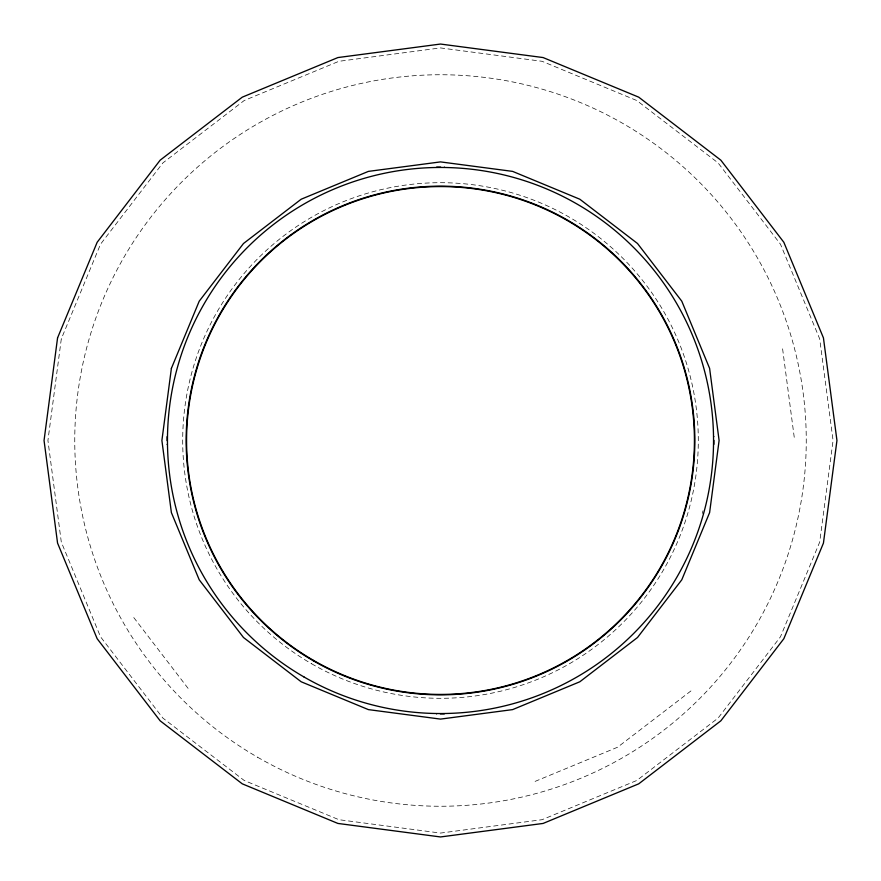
<?xml version="1.0" encoding="UTF-8"?>
<svg xmlns="http://www.w3.org/2000/svg" width="881" height="881" viewBox="0 0 881 881"><rect width="100%" height="100%" fill="white"/><g stroke="black" fill="none" stroke-linecap="round" stroke-linejoin="round"><path stroke-width="0.66" stroke-dasharray="4.41 3.3" d="M166.366 436.48L166.366 444.52M714.634 444.52L714.634 436.48M690.935 690.935L617.581 747.22L532.168 782.603M436.48 166.366L444.52 166.366M444.52 714.634L436.48 714.634M133.78 617.581L190.065 690.935M782.603 348.832L794.662 440.5M702.972 510.826A271.733 271.733 0 0 1 702.267 513.447M61.307 338.899L47.926 440.5L61.307 542.101L100.522 636.787L162.908 718.092L244.213 780.478L338.899 819.693L440.5 833.074L542.101 819.693L636.787 780.478L718.092 718.092L780.478 636.787L819.693 542.101L833.074 440.5L819.693 338.899L780.478 244.213L718.092 162.908L636.787 100.522L542.101 61.307L440.5 47.926L338.899 61.307L244.213 100.522L162.908 162.908L100.522 244.213L61.307 338.899M311.599 663.767A257.803 257.803 0 0 0 698.303 440.5A257.803 257.803 0 0 0 311.599 217.233A257.803 257.803 0 0 0 311.599 663.767M257.626 757.253A365.758 365.758 0 0 0 806.258 440.5A365.758 365.758 0 0 0 257.626 123.747A365.758 365.758 0 0 0 257.626 757.253"/><path stroke-width="1.32" d="M57.562 337.897L44.05 440.5L57.562 543.103L97.163 638.725L160.166 720.834L242.275 783.837L337.897 823.438L440.5 836.95L543.103 823.438L638.725 783.837L720.834 720.834L783.837 638.725L823.438 543.103L836.95 440.5L823.438 337.897L783.837 242.275L720.834 160.166L638.725 97.163L543.103 57.562L440.5 44.05L337.897 57.562L242.275 97.163L160.166 160.166L97.163 242.275L57.562 337.897M171.388 368.39L161.895 440.5L171.388 512.61L199.216 579.808L243.497 637.503L301.192 681.784L368.39 709.612L440.5 719.105L512.61 709.612L579.808 681.784L637.503 637.503L681.784 579.808L709.612 512.61L719.105 440.5L709.612 368.39L681.784 301.192L637.503 243.497L579.808 199.216L512.61 171.388L440.5 161.895L368.39 171.388L301.192 199.216L243.497 243.497L199.216 301.192L171.388 368.39M313.537 660.409A253.926 253.926 0 0 0 694.426 440.5A253.926 253.926 0 0 0 313.537 220.591A253.926 253.926 0 0 0 313.537 660.409M303.978 676.96A273.044 273.044 0 0 0 713.544 440.5A273.044 273.044 0 0 0 303.978 204.04A273.044 273.044 0 0 0 303.978 676.96M313.328 660.772A254.345 254.345 0 0 0 694.845 440.5A254.345 254.345 0 0 0 313.328 220.228A254.345 254.345 0 0 0 313.328 660.772"/></g></svg>
